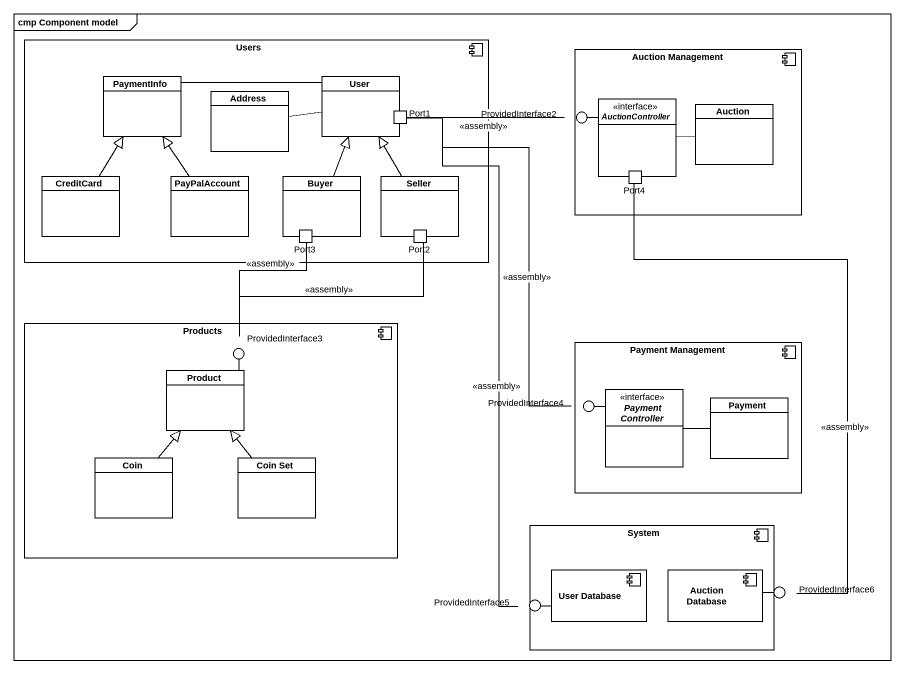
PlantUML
@startuml
mainframe cmp Component model
allowmixing
hide circle
hide empty members
component Users {
  class PaymentInfo
  class Address
  rectangle User {
    port Port1
  }
  class CreditCard
  class PayPalAccount
  rectangle Buyer {
    port Port3
  }
  rectangle Seller {
    port Port2
  }
}
component "Auction Management" as Auction_Management {
  rectangle AuctionController <<interface>> {
    port Port4
  }
  class Auction
}
() ProvidedInterface2
component Products {
  class Product
  class Coin
  class "Coin Set" as Coin_Set
}
() ProvidedInterface3
component "Payment Management" as Payment_Management {
  interface "Payment Controller" as Payment_Controller
  class Payment
}
() ProvidedInterface4
component System {
  component "User Database" as User_Database
  component "Auction Database" as Auction_Database
}
() ProvidedInterface5
() ProvidedInterface6
AuctionController -left- ProvidedInterface2
Product -up- ProvidedInterface3
Payment_Controller -left- ProvidedInterface4
User_Database -left- ProvidedInterface5
Auction_Database -right- ProvidedInterface6
PaymentInfo -right- User
Address -right- User
Port1 -right- ProvidedInterface2 : <<assembly>>
Port1 -- ProvidedInterface4 : <<assembly>>
Port1 -- ProvidedInterface5 : <<assembly>>
AuctionController -right- Auction
Port4 -- ProvidedInterface6 : <<assembly>>
CreditCard -up-|> PaymentInfo
PayPalAccount -up-|> PaymentInfo
Buyer -up-|> User
Seller -up-|> User
Port3 -- ProvidedInterface3 : <<assembly>>
Port2 -- ProvidedInterface3 : <<assembly>>
Payment_Controller -right- Payment
Coin -up-|> Product
Coin_Set -up-|> Product
@enduml
